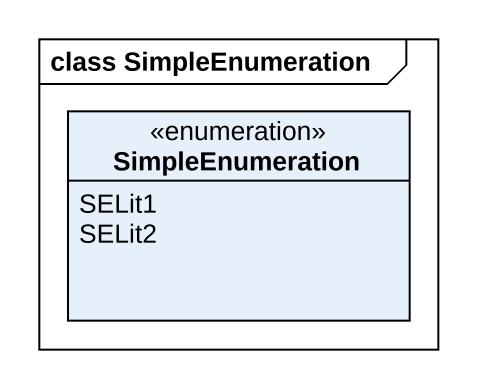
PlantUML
@startuml
mainframe class SimpleEnumeration
hide circle
hide empty members
enum SimpleEnumeration {
  SELit1
  SELit2
}
@enduml
